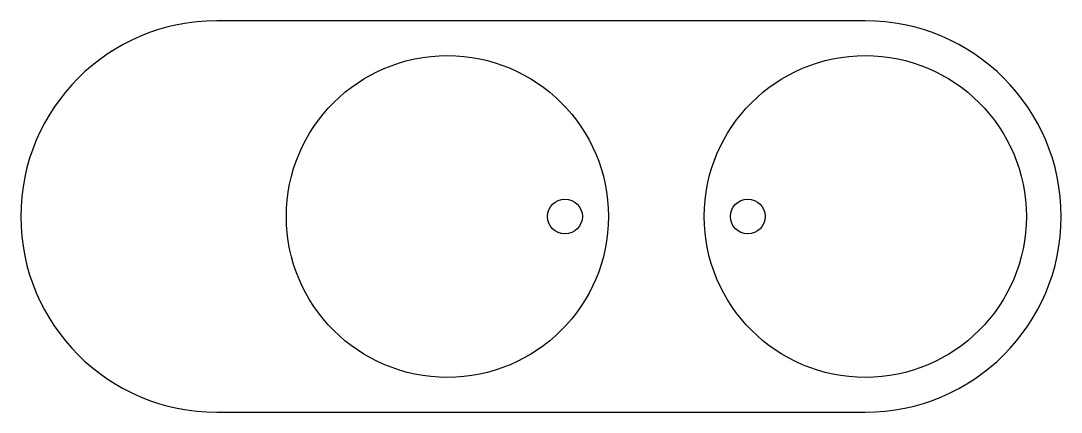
# Model space of a CAD drawing. Extents: x -60 to 60, y -45 to 0.
import ezdxf

# ---------------------------------------------------------------- set-up
doc = ezdxf.new("R2010")
doc.units = 0
doc.header["$LTSCALE"] = 25
doc.header["$MEASUREMENT"] = 0
doc.layers.get('0').update_dxf_attribs({"linetype": 'CONTINUOUS'})

msp = doc.modelspace()

# ---------------------------------------------------------------- linework, layer by layer
at = {"color": 0, "linetype": 'ByBlock'}
for p, q in [((37.25, 0), (-37.25, 0)), ((-37.25, -45), (37.25, -45))]:
    msp.add_line(p, q, dxfattribs=at)
for centre, radius in [((-10.75, -22.5), 18.5), ((37.25, -22.5), 18.5), ((2.75, -22.5), 2), ((23.75, -22.5), 2)]:
    msp.add_circle(centre, radius, dxfattribs=at)
for centre, start, end in [((-37.25, -22.5), 90, 270), ((37.25, -22.5), 270, 90)]:
    msp.add_arc(centre, 22.5, start, end, dxfattribs=at)

doc.saveas('drawing.dxf')
